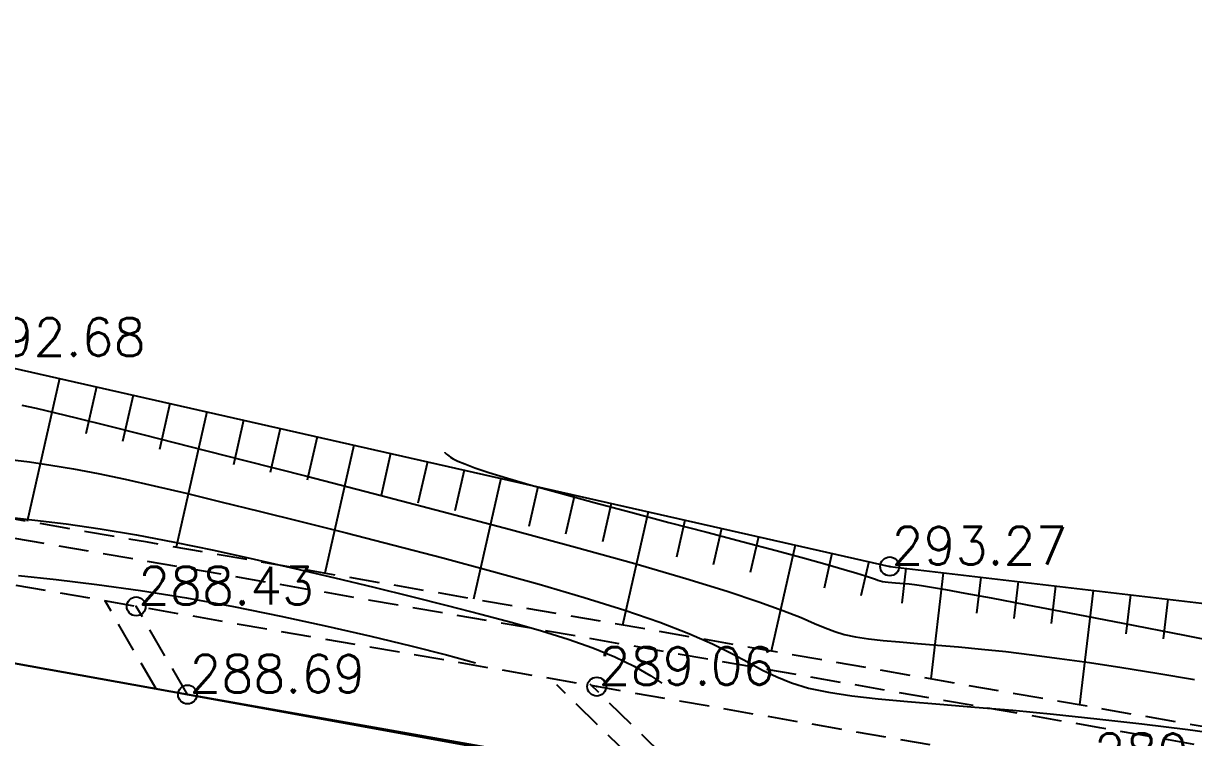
# Model space of a CAD drawing. Header units: millimetres. Extents: x 524954 to 526204, y 9523489 to 9524010.
# Drawn here: x 525758.61 to 525789.65, y 9523813.91 to 9523832.86 of the extents above; entities that cross this region are included whole.
import ezdxf

# ---------------------------------------------------------------- set-up
doc = ezdxf.new("R2010")
doc.units = ezdxf.units.MM
doc.header["$PDMODE"] = 32
doc.header["$PDSIZE"] = 0.5
doc.linetypes.add('CACHE2', pattern=[4.7625, 3.175, -1.5875])
for name, color, linetype in [('Bas_Talus', 40, 'CACHE2'), ('Bord_Route_Existante', 6, 'Continuous'), ('Caniveau', 5, 'CACHE2'), ('CN_01_00', 3, 'Continuous'), ('CN_02_00', 4, 'Continuous'), ('CN_10_00', 1, 'Continuous'), ('Haut_Talus', 30, 'Continuous'), ('Talus', 2, 'Continuous'), ('TopoAlt', 3, 'Continuous'), ('TOPOJIS', 7, 'Continuous')]:
    doc.layers.add(name, color=color, linetype=linetype)
doc.layers.add('Bord_Route_Existante_POLY3D', color=6, linetype='Continuous', plot=False)
doc.styles.add('Simplex 1.0', font='Simplex.shx', dxfattribs={"width": 0.99, "height": 1})

# ---------------------------------------------------------------- blocks, each defined once
blk = doc.blocks.new('TCPOINT M')
at = {"color": 0}
blk.add_point((0, 0), dxfattribs=at)
at = {"layer": 'TopoAlt', "style": 'Simplex 1.0', "width": 0.99}
blk.add_attdef('ALT', (0.15, 0.15), '', height=1, dxfattribs=at)

msp = doc.modelspace()

# ---------------------------------------------------------------- linework, layer by layer
at = {"layer": 'Bas_Talus', "ltscale": 0.25, "elevation": 307.27, "flags": 128}
msp.add_lwpolyline([(525881.294, 9523804.978), (525871.505, 9523804.728), (525863.683, 9523804.653), (525858.572, 9523804.855), (525852.297, 9523805.12), (525845.832, 9523805.515), (525839.522, 9523805.958), (525832.993, 9523806.76), (525825.298, 9523808.024), (525818.556, 9523809.232), (525811.241, 9523810.519), (525805.915, 9523811.481), (525799.568, 9523812.495), (525787.244, 9523814.667), (525774.113, 9523816.964), (525761.901, 9523819.093), (525751.839, 9523820.843), (525742.068, 9523821.856), (525725.768, 9523822.828), (525717.408, 9523823.033), (525706.723, 9523822.589), (525692.876, 9523821.983), (525687.102, 9523821.151)], dxfattribs=at)
at = {"layer": 'Bord_Route_Existante', "flags": 128}
msp.add_lwpolyline([(525706.863, 9523820.143), (525717.393, 9523820.37), (525725.373, 9523820.132), (525729.803, 9523819.851), (525742.19, 9523818.603), (525750.344, 9523817.328), (525762.965, 9523815.055), (525776.432, 9523812.608), (525788.363, 9523810.585), (525804.242, 9523807.643), (525817.737, 9523805.134), (525828.397, 9523803.329), (525839.844, 9523801.895), (525847.958, 9523801.382), (525855.218, 9523800.869), (525857.521, 9523800.668), (525861.018, 9523800.588), (525866.911, 9523800.377), (525874.175, 9523800.261), (525875.063, 9523800.284), (525883.995, 9523800.513)], dxfattribs=at)
at = {"layer": 'Bord_Route_Existante_POLY3D'}
msp.add_polyline3d([(525801.089, 9523808.3, 290.72), (525788.363, 9523810.585, 290.05), (525776.432, 9523812.608, 289.47), (525775.689, 9523812.811, 289.37), (525762.965, 9523815.055, 288.69), (525750.344, 9523817.328, 288.04), (525742.196, 9523818.629, 287.61), (525742.19, 9523818.603, 287.58), (525729.803, 9523819.851, 286.92), (525725.373, 9523820.132, 286.69), (525717.393, 9523820.37, 286.22), (525706.863, 9523820.143, 285.56)], dxfattribs=at)
at = {"layer": 'Caniveau', "ltscale": 0.25, "flags": 128}
for points, elevation in [([(526001.693, 9523876.706), (525992.67, 9523862.583), (525988.317, 9523856.056), (525986.483, 9523853.58), (525979.846, 9523844.667), (525972.556, 9523835.757), (525965.764, 9523828.474), (525959.142, 9523822.599), (525952.525, 9523818.152), (525945.24, 9523814.478), (525937.422, 9523811.365), (525929.415, 9523808.87), (525922.977, 9523807.359), (525911.343, 9523805.517), (525900.219, 9523804.772), (525883.548, 9523804.534), (525871.514, 9523804.226), (525863.676, 9523804.152), (525858.551, 9523804.354), (525852.271, 9523804.619), (525845.799, 9523805.015), (525839.474, 9523805.458), (525832.921, 9523806.263), (525825.213, 9523807.529), (525818.468, 9523808.739), (525811.153, 9523810.025), (525805.831, 9523810.986), (525799.485, 9523812), (525787.157, 9523814.173), (525774.027, 9523816.47), (525761.815, 9523818.599), (525751.77, 9523820.346), (525742.028, 9523821.356), (525725.747, 9523822.327), (525717.412, 9523822.531), (525706.745, 9523822.088), (525692.923, 9523821.483), (525685.51, 9523820.415), (525667.69, 9523817.467), (525650.531, 9523812.577), (525633.827, 9523805.677), (525628.951, 9523803.575)], 307.27), ([(526002.725, 9523876.046), (525993.696, 9523861.913), (525989.319, 9523855.351), (525987.467, 9523852.849), (525980.812, 9523843.913), (525973.479, 9523834.951), (525966.621, 9523827.596), (525959.894, 9523821.628), (525953.145, 9523817.092), (525945.744, 9523813.359), (525937.832, 9523810.209), (525929.738, 9523807.687), (525923.213, 9523806.156), (525911.48, 9523804.298), (525900.269, 9523803.548), (525883.572, 9523803.309), (525871.536, 9523803.001), (525863.657, 9523802.926), (525858.501, 9523803.129), (525852.208, 9523803.396), (525845.719, 9523803.793), (525839.356, 9523804.238), (525832.747, 9523805.05), (525825.006, 9523806.322), (525818.254, 9523807.532), (525810.938, 9523808.819), (525805.625, 9523809.779), (525799.282, 9523810.792), (525786.945, 9523812.967), (525773.816, 9523815.263), (525761.605, 9523817.392), (525751.602, 9523819.132), (525741.928, 9523820.134), (525725.695, 9523821.102), (525717.422, 9523821.306), (525706.806, 9523820.864), (525693.255, 9523820.056), (525685.68, 9523819.201), (525667.959, 9523816.269), (525650.934, 9523811.417), (525634.345, 9523804.565), (525630.007, 9523801.744)], 307.27), ([(525775.544, 9523812.585), (525772.756, 9523815.307)], -0.08)]:
    msp.add_lwpolyline(points, dxfattribs=dict(at, elevation=elevation))
for points in [[(525762.136, 9523815.204), (525760.778, 9523817.536)], [(525762.965, 9523815.055), (525761.605, 9523817.392)], [(525776.432, 9523812.608), (525773.644, 9523815.33)]]:
    msp.add_lwpolyline(points, dxfattribs=at)
at = {"layer": 'CN_01_00', "flags": 128}
for points, elevation in [([(525769.793, 9523821.469), (525769.793, 9523821.469), (525769.795, 9523821.468), (525769.799, 9523821.465), (525769.806, 9523821.459), (525769.818, 9523821.449), (525769.836, 9523821.435), (525769.861, 9523821.415), (525769.894, 9523821.388), (525769.94, 9523821.354), (525770.013, 9523821.308), (525770.133, 9523821.248), (525770.318, 9523821.17), (525770.587, 9523821.07), (525770.958, 9523820.946), (525771.449, 9523820.794), (525772.079, 9523820.609), (525772.857, 9523820.392), (525773.752, 9523820.149), (525774.724, 9523819.889), (525775.733, 9523819.622), (525776.738, 9523819.358), (525777.699, 9523819.104), (525778.576, 9523818.872), (525779.328, 9523818.669), (525779.926, 9523818.504), (525780.38, 9523818.374), (525780.714, 9523818.274), (525780.948, 9523818.2), (525781.105, 9523818.147), (525781.206, 9523818.11), (525781.274, 9523818.086), (525781.33, 9523818.069), (525781.393, 9523818.056), (525781.467, 9523818.045), (525781.55, 9523818.035), (525781.642, 9523818.027), (525781.744, 9523818.018), (525781.855, 9523818.009), (525781.975, 9523817.999), (525782.103, 9523817.987), (525782.246, 9523817.971), (525782.431, 9523817.946), (525782.693, 9523817.905), (525783.065, 9523817.841), (525783.583, 9523817.747), (525784.279, 9523817.617), (525785.189, 9523817.444), (525786.347, 9523817.221), (525787.769, 9523816.945), (525789.405, 9523816.626), (525791.188, 9523816.278)], 293), ([(525758.255, 9523821.288), (525758.775, 9523821.224), (525759.338, 9523821.142), (525759.944, 9523821.04), (525760.598, 9523820.914), (525761.308, 9523820.765), (525762.082, 9523820.592), (525762.927, 9523820.394), (525763.851, 9523820.17), (525764.863, 9523819.921), (525765.969, 9523819.644), (525767.17, 9523819.341), (525768.438, 9523819.016), (525769.738, 9523818.677), (525771.036, 9523818.329), (525772.295, 9523817.978), (525773.482, 9523817.63), (525774.56, 9523817.293), (525775.495, 9523816.972), (525776.263, 9523816.672), (525776.887, 9523816.395), (525777.398, 9523816.141), (525777.83, 9523815.91), (525778.217, 9523815.703), (525778.591, 9523815.519), (525778.986, 9523815.36), (525779.435, 9523815.224), (525779.965, 9523815.113), (525780.58, 9523815.02), (525781.277, 9523814.941), (525782.056, 9523814.869), (525782.913, 9523814.798), (525783.846, 9523814.722), (525784.853, 9523814.637), (525785.933, 9523814.535), (525787.08, 9523814.413), (525788.273, 9523814.274), (525789.492, 9523814.122), (525790.711, 9523813.96)], 291), ([(525758.481, 9523818.209), (525759.483, 9523818.102), (525760.564, 9523817.975), (525761.718, 9523817.816), (525762.935, 9523817.617), (525764.186, 9523817.386), (525765.44, 9523817.133), (525766.663, 9523816.867), (525767.824, 9523816.6), (525768.891, 9523816.343), (525769.831, 9523816.104), (525770.599, 9523815.898)], 289)]:
    msp.add_lwpolyline(points, dxfattribs=dict(at, elevation=elevation))
at = {"layer": 'CN_02_00', "elevation": 292, "flags": 128}
msp.add_lwpolyline([(525758.575, 9523822.733), (525758.948, 9523822.651), (525759.429, 9523822.538), (525760.047, 9523822.387), (525760.833, 9523822.191), (525761.817, 9523821.943), (525763.03, 9523821.635), (525764.485, 9523821.264), (525766.13, 9523820.843), (525767.897, 9523820.386), (525769.719, 9523819.91), (525771.527, 9523819.432), (525773.252, 9523818.965), (525774.827, 9523818.528), (525776.184, 9523818.135), (525777.272, 9523817.799), (525778.115, 9523817.517), (525778.756, 9523817.284), (525779.236, 9523817.094), (525779.596, 9523816.941), (525779.879, 9523816.819), (525780.128, 9523816.723), (525780.383, 9523816.647), (525780.679, 9523816.584), (525781.023, 9523816.533), (525781.414, 9523816.488), (525781.849, 9523816.448), (525782.328, 9523816.408), (525782.85, 9523816.366), (525783.414, 9523816.318), (525784.018, 9523816.261), (525784.663, 9523816.192), (525785.352, 9523816.11), (525786.092, 9523816.013), (525786.888, 9523815.901), (525787.746, 9523815.771), (525788.671, 9523815.623), (525789.669, 9523815.455)], dxfattribs=at)
at = {"layer": 'CN_10_00', "elevation": 290, "flags": 128}
msp.add_lwpolyline([(525758.159, 9523819.768), (525758.919, 9523819.683), (525759.75, 9523819.58), (525760.648, 9523819.45), (525761.609, 9523819.288), (525762.621, 9523819.096), (525763.667, 9523818.88), (525764.734, 9523818.646), (525765.807, 9523818.401), (525766.87, 9523818.15), (525767.908, 9523817.898), (525768.908, 9523817.653), (525769.855, 9523817.417), (525770.746, 9523817.19), (525771.58, 9523816.968), (525772.353, 9523816.747), (525773.064, 9523816.524), (525773.711, 9523816.295), (525774.293, 9523816.058), (525774.807, 9523815.809), (525775.255, 9523815.546), (525775.54, 9523815.352)], dxfattribs=at)
at = {"layer": 'Haut_Talus', "flags": 128}
msp.add_lwpolyline([(525685.716, 9523824.916), (525696.191, 9523824.896), (525705.373, 9523824.438), (525716.594, 9523827.293), (525723.404, 9523830.451), (525728.737, 9523828.949), (525737.27, 9523827.911), (525739.501, 9523826.7), (525750.138, 9523826.495), (525757.138, 9523823.986), (525781.586, 9523818.453), (525805.182, 9523815.671), (525819.959, 9523815.97), (525836.994, 9523810.609), (525836.994, 9523810.609), (525869.507, 9523808.355), (525882.184, 9523807.686)], dxfattribs=at)
at = {"layer": 'Talus'}
for p, q in [((525759.573, 9523823.435), (525758.716, 9523819.647, 307.27)), ((525760.548, 9523823.214), (525760.266, 9523821.968, 102.423)), ((525761.524, 9523822.993), (525761.245, 9523821.763, 102.423)), ((525762.499, 9523822.772), (525762.224, 9523821.559, 102.423)), ((525763.474, 9523822.552), (525762.662, 9523818.961, 307.27)), ((525764.45, 9523822.331), (525764.182, 9523821.15, 102.423)), ((525765.425, 9523822.11), (525765.161, 9523820.946, 102.423)), ((525766.4, 9523821.89), (525766.14, 9523820.741, 102.423)), ((525767.376, 9523821.669), (525766.607, 9523818.273, 307.27)), ((525768.351, 9523821.448), (525768.098, 9523820.332, 102.423)), ((525769.326, 9523821.227), (525769.077, 9523820.128, 102.423)), ((525770.302, 9523821.007), (525770.056, 9523819.923, 102.423)), ((525771.277, 9523820.786), (525770.553, 9523817.585, 307.27)), ((525772.252, 9523820.565), (525772.014, 9523819.514, 102.423)), ((525773.228, 9523820.345), (525772.993, 9523819.31, 102.423)), ((525774.203, 9523820.124), (525773.972, 9523819.106, 102.423)), ((525775.178, 9523819.903), (525774.498, 9523816.897, 307.27)), ((525776.154, 9523819.682), (525775.93, 9523818.696, 102.423)), ((525777.129, 9523819.462), (525776.909, 9523818.492, 102.423)), ((525778.104, 9523819.241), (525777.888, 9523818.287, 102.423)), ((525779.08, 9523819.02), (525778.443, 9523816.207, 307.27)), ((525780.055, 9523818.799), (525779.846, 9523817.878, 102.423)), ((525781.03, 9523818.579), (525780.825, 9523817.673, 102.423)), ((525782.013, 9523818.403), (525781.905, 9523817.481, 102.423)), ((525783.006, 9523818.286), (525782.674, 9523815.467, 307.27)), ((525784, 9523818.168), (525783.887, 9523817.21, 102.423)), ((525784.993, 9523818.051), (525784.877, 9523817.075, 102.423)), ((525785.986, 9523817.934), (525785.868, 9523816.939, 102.423)), ((525786.979, 9523817.817), (525786.62, 9523814.776, 307.27)), ((525787.972, 9523817.7), (525787.85, 9523816.668, 102.423)), ((525788.965, 9523817.583), (525788.841, 9523816.532, 102.423))]:
    msp.add_line(p, q, dxfattribs=at)

# ---------------------------------------------------------------- block references
at = {"layer": 'TOPOJIS'}
ref = msp.add_blockref('TCPOINT M', (525757.138, 9523823.986, 292.68), dxfattribs=at)
ref.add_attrib('ALT', '292.68', (525757.188, 9523824.036, 292.68), dxfattribs={"layer": 'TopoAlt', "height": 1, "style": 'Simplex 1.0', "width": 0.99})
ref = msp.add_blockref('TCPOINT M', (525781.586, 9523818.453, 293.27), dxfattribs=at)
ref.add_attrib('ALT', '293.27', (525781.636, 9523818.503, 293.27), dxfattribs={"layer": 'TopoAlt', "height": 1, "style": 'Simplex 1.0', "width": 0.99})
ref = msp.add_blockref('TCPOINT M', (525761.605, 9523817.392, 288.43), dxfattribs=at)
ref.add_attrib('ALT', '288.43', (525761.655, 9523817.442, 288.43), dxfattribs={"layer": 'TopoAlt', "height": 1, "style": 'Simplex 1.0', "width": 0.99})
ref = msp.add_blockref('TCPOINT M', (525762.965, 9523815.055, 288.69), dxfattribs=at)
ref.add_attrib('ALT', '288.69', (525763.015, 9523815.105, 288.69), dxfattribs={"layer": 'TopoAlt', "height": 1, "style": 'Simplex 1.0', "width": 0.99})
ref = msp.add_blockref('TCPOINT M', (525773.816, 9523815.263, 289.06), dxfattribs=at)
ref.add_attrib('ALT', '289.06', (525773.866, 9523815.313, 289.06), dxfattribs={"layer": 'TopoAlt', "height": 1, "style": 'Simplex 1.0', "width": 0.99})
ref = msp.add_blockref('TCPOINT M', (525786.945, 9523812.967, 289.89), dxfattribs=at)
ref.add_attrib('ALT', '289.89', (525786.995, 9523813.017, 289.89), dxfattribs={"layer": 'TopoAlt', "height": 1, "style": 'Simplex 1.0', "width": 0.99})

doc.saveas('drawing.dxf')
